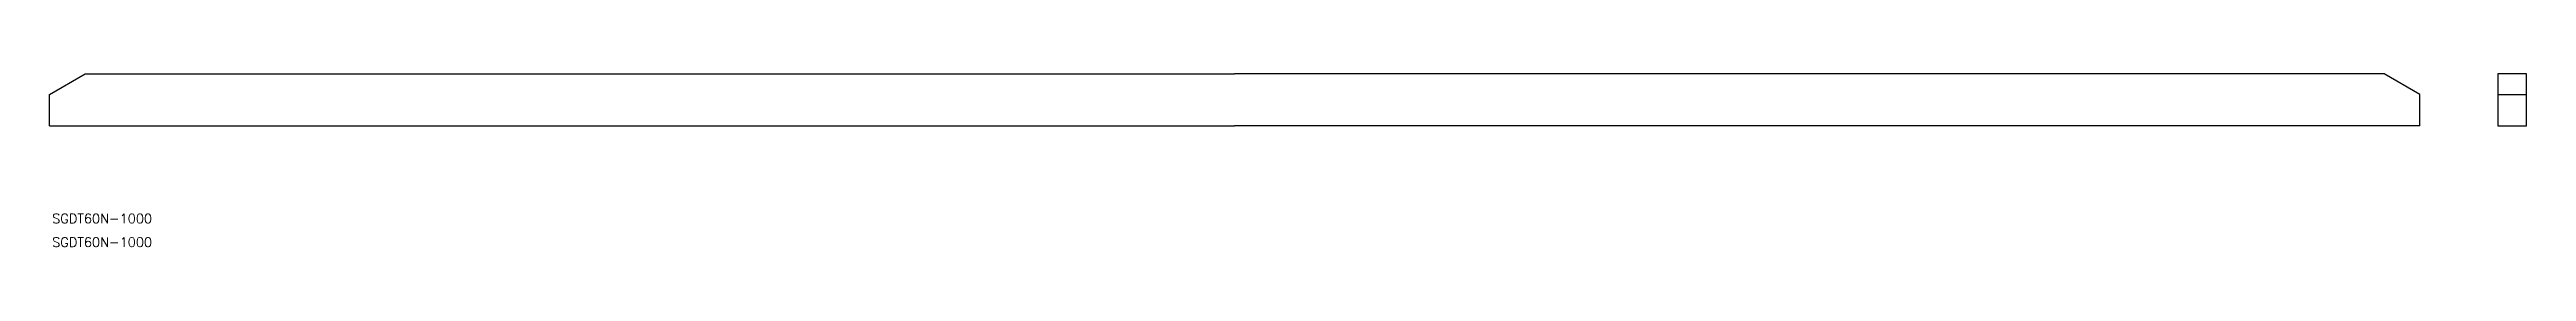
# Model space of a CAD drawing. Extents: x 0 to 1045, y 0 to 73.
import ezdxf

# ---------------------------------------------------------------- set-up
doc = ezdxf.new("R2010")
doc.units = 0
doc.layers.get('0').update_dxf_attribs({"linetype": 'CONTINUOUS'})
doc.styles.get("Standard").update_dxf_attribs({"font": 'txt', "bigfont": 'BIGFONT'})

msp = doc.modelspace()

# ---------------------------------------------------------------- linework, layer by layer
at = {"color": 7, "linetype": 'CONTINUOUS'}
for p, q in [((0, 64.5), (15, 73.2)), ((15, 73.2), (500, 73.2)), ((985, 73.2), (500, 73.2)), ((1000, 64.5), (985, 73.2)), ((0, 51.2), (0, 64.5)), ((1000, 51.2), (1000, 64.5)), ((1033, 64.5), (1045, 64.5)), ((0, 51.2), (500, 51.2)), ((1000, 51.2), (500, 51.2))]:
    msp.add_line(p, q, dxfattribs=at)
msp.add_lwpolyline([(1033, 51.2), (1045, 51.2), (1045, 73.2), (1033, 73.2)], close=True, dxfattribs=at)

# ---------------------------------------------------------------- texts
for p in [(1.1, 10), (1.1, 0)]:
    msp.add_text('SGDT60N-1000', height=4, dxfattribs=at).set_placement(p)

doc.saveas('drawing.dxf')
